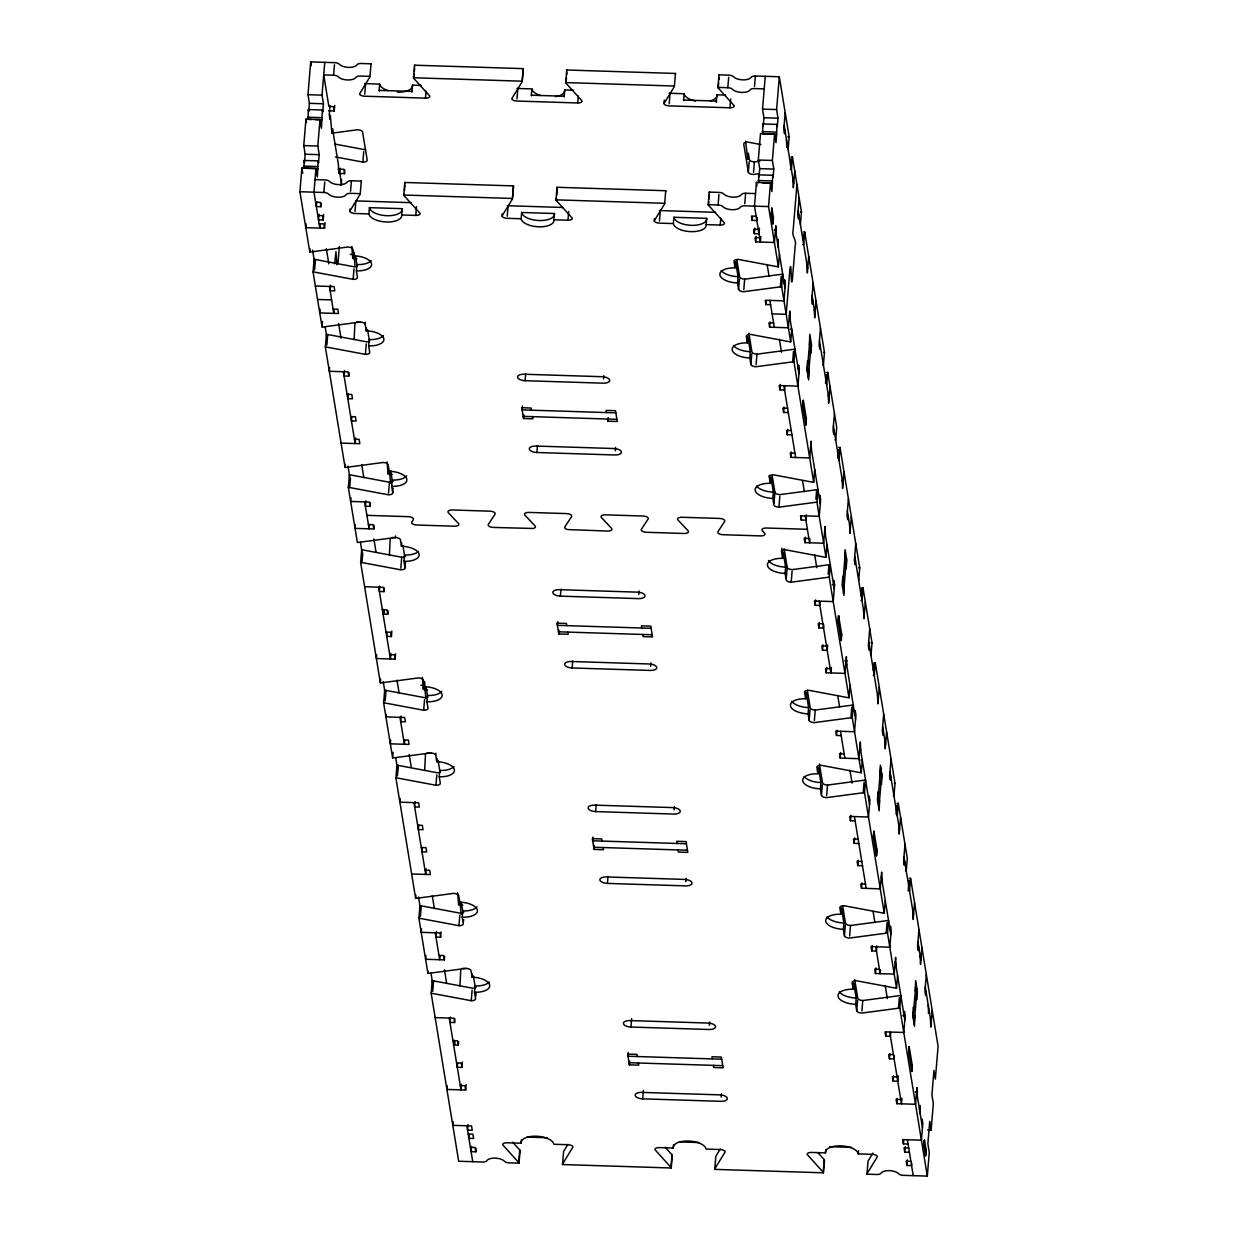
<?xml version="1.0" encoding="UTF-8"?>
<svg xmlns="http://www.w3.org/2000/svg" width="1238" height="1238" viewBox="0 0 1238 1238"><rect width="100%" height="100%" fill="white"/><g stroke="black" fill="none" stroke-linecap="round" stroke-linejoin="round"><path stroke-width="1.5" d="M357.364 266.263A4.72 2.136 4.7 0 1 354.161 266.789L315.458 259.516A4.704 2.136 4.7 0 0 314.096 259.392L313.059 271.958A4.704 2.136 4.7 0 1 314.406 272.081L353.124 279.355A4.72 2.136 4.7 0 0 357.457 277.343L356.389 270.874A16.496 7.459 4.7 0 0 371.555 263.864A16.496 7.459 4.7 0 0 353.929 255.802L352.861 249.333A4.72 2.136 4.7 0 0 347.832 247.027L311.109 251.902A4.704 2.136 4.7 0 1 309.779 251.948L299.921 191.735L301.886 167.997L315.953 168.445L317.361 177.065L318.166 160.894L304.115 160.445L303.991 168.244L318.058 168.693M304.115 160.445L304.471 162.596L305.167 154.224L303.759 145.604L305.941 119.142L320.008 119.591L321.416 128.21L322.391 109.996L308.339 109.548L308.061 119.374L311.574 119.498M308.339 109.548L308.695 111.699L309.392 103.327L307.983 94.707L310.692 61.9L334.647 62.658A4.72 2.136 4.7 0 1 339.289 64.237A9.424 4.256 4.7 0 0 348.605 67.394A9.424 4.256 4.7 0 0 356.962 64.794A4.72 2.136 4.7 0 1 361.156 63.494L371.029 63.819L369.992 76.369A4.704 2.136 4.7 0 1 369.899 76.988L359.531 93.902A4.72 2.136 4.7 0 0 364.576 96.208L425.501 98.142A4.72 2.136 4.7 0 0 429.834 96.131L413.786 78.381A4.704 2.136 4.7 0 1 413.492 77.762L414.529 65.196L523.256 68.632L522.219 81.197A4.72 2.136 4.7 0 1 522.111 81.816L511.758 98.731A4.72 2.136 4.7 0 0 516.803 101.036L577.713 102.971A4.72 2.136 4.7 0 0 582.046 100.959L566.014 83.209A4.704 2.136 4.7 0 1 565.72 82.575L566.756 70.009L675.484 73.46L674.431 86.026A4.72 2.136 4.7 0 1 674.339 86.629L663.986 103.559A4.72 2.136 4.7 0 0 669.015 105.864L729.94 107.783A4.72 2.136 4.7 0 0 734.273 105.787L718.241 88.022A4.72 2.136 4.7 0 1 717.932 87.403L718.984 74.837L728.857 75.147A4.72 2.136 4.7 0 1 732.757 76.137L735.016 77.901A9.424 4.256 4.7 0 0 750.058 78.381L751.76 76.741A4.72 2.136 4.7 0 1 755.366 75.998L779.321 76.756L789.179 136.969L788.126 149.535M306.111 223.877L305.801 227.637L324.542 228.241L325.006 222.654M315.953 168.445L313.988 192.184L319.853 228.086L320.162 224.372M318.166 160.894L318.522 163.045L319.218 154.673L317.81 146.053L320.008 119.591M322.391 109.996L322.747 112.147L323.443 103.775L322.035 95.156L324.758 62.349M309.779 251.948L310.042 248.807M316.742 201.655L316.34 206.545L321.013 206.7L321.307 203.202M318.971 214.251L318.506 219.838L323.195 219.977L323.66 214.391M314.591 269.992L315.458 259.516M330.02 105.694L329.246 115.01L329.958 119.312L330.298 115.134L331.474 128.659L332.186 132.961L332.542 128.767L338.438 164.855L338.81 173.351L339.104 169.637M315.025 179.618L324.913 179.928A4.72 2.136 4.7 0 1 328.813 180.918L331.072 182.682A9.424 4.256 4.7 0 0 346.098 183.162L347.801 181.522A4.72 2.136 4.7 0 1 351.422 180.763L361.295 181.088L360.258 193.654L350.369 193.329A4.72 2.136 4.7 0 0 346.764 194.087L345.062 195.728A9.424 4.256 4.7 0 1 330.02 195.248L327.761 193.484A4.72 2.136 4.7 0 0 323.861 192.494L324.727 182.017M369.992 76.369L360.103 76.06A4.72 2.136 4.7 0 0 355.925 77.36A9.424 4.256 4.7 0 1 347.553 79.959A9.424 4.256 4.7 0 1 338.253 76.802A4.72 2.136 4.7 0 0 333.595 75.224L334.461 64.747M328.658 110.786L334.275 110.971L334.74 105.385M320.069 309.206L319.76 312.92L338.516 313.524L337.804 309.206L333.115 309.067M369.651 341.27A4.72 2.136 4.7 0 1 366.448 341.796L327.745 334.539A4.704 2.136 4.7 0 0 326.383 334.399L325.346 346.965A4.704 2.136 4.7 0 1 326.693 347.104L365.396 354.362A4.72 2.136 4.7 0 0 369.729 352.35L368.676 345.897A16.496 7.459 4.7 0 0 383.842 338.872A16.496 7.459 4.7 0 0 366.2 330.809L365.148 324.356A4.72 2.136 4.7 0 0 360.103 322.05L323.397 326.925A4.704 2.136 4.7 0 1 322.066 326.971L322.53 321.385M330.592 285.158L330.128 290.744L334.802 290.899L334.105 286.582L315.35 285.993M341.657 184.462L339.862 173.475L340.295 168.244M326.878 345L327.745 334.539M334.616 263.771L335.962 251.732L336.906 264.715M341.131 185.282L341.611 179.572M339.862 173.475L344.535 173.63L344.829 170.132M334.136 309.655L333.827 313.369L329.416 286.442M337.959 263.508L339.367 246.579M329.633 367.547L329.323 371.276L348.064 371.864L348.776 376.182L344.087 376.027L344.535 370.642M350.54 191.24L351.422 180.763M755.52 193.577L745.632 193.267A4.72 2.136 4.7 0 0 741.454 194.567A9.424 4.256 4.7 0 1 733.082 197.152A9.424 4.256 4.7 0 1 723.781 193.995A4.72 2.136 4.7 0 0 719.123 192.416L709.25 192.107L708.198 204.672A4.704 2.136 4.7 0 0 708.507 205.291L724.539 223.057A4.72 2.136 4.7 0 1 720.207 225.053L706.14 224.62A16.496 7.459 4.7 0 1 690.974 231.63A16.496 7.459 4.7 0 1 673.348 223.567L659.281 223.134A4.72 2.136 4.7 0 1 654.252 220.828L664.605 203.914A4.704 2.136 4.7 0 0 664.698 203.295L665.75 190.729L557.023 187.278L555.986 199.844A4.72 2.136 4.7 0 0 556.28 200.479L572.312 218.228A4.72 2.136 4.7 0 1 567.979 220.24L553.928 219.791A16.496 7.459 4.7 0 1 538.762 226.817A16.496 7.459 4.7 0 1 521.121 218.755L507.069 218.306A4.72 2.136 4.7 0 1 502.024 216L512.377 199.086A4.704 2.136 4.7 0 0 512.486 198.467L513.522 185.901L404.795 182.466L403.758 195.031A4.72 2.136 4.7 0 0 404.052 195.65L420.1 213.4A4.72 2.136 4.7 0 1 415.767 215.412L401.7 214.963A16.496 7.459 4.7 0 1 386.535 221.989A16.496 7.459 4.7 0 1 368.893 213.926L354.842 213.478A4.72 2.136 4.7 0 1 349.797 211.172L349.983 209.083M355.012 211.388L355.879 200.912L411.093 202.661M364.746 94.119L365.612 83.642L379.679 84.091A16.496 7.459 4.7 0 0 388.128 90.637M353.387 251.19L352.768 258.634L351.809 246.455M353.929 255.802L354.176 252.66M355.027 266.077L354.114 255.167M353.124 279.355L353.991 268.878M335.436 156.932L362.858 162.085L363.724 151.609M356.389 270.874L356.915 264.592L355.538 256.22M348.776 376.182L349.07 372.592M348.188 393.947L347.785 398.651L352.474 398.806L351.778 394.489L347.089 394.349M354.935 323.195L354.13 339.444M393.204 481.381A4.72 2.136 4.7 0 1 389.444 482.232L350.741 474.974A4.72 2.136 4.7 0 0 349.379 474.835L348.342 487.401A4.72 2.136 4.7 0 1 349.689 487.54L388.392 494.798A4.72 2.136 4.7 0 0 392.725 492.786L391.672 486.333A16.496 7.459 4.7 0 0 406.838 479.307A16.496 7.459 4.7 0 0 389.196 471.245L388.144 464.776A4.72 2.136 4.7 0 0 383.099 462.486L346.392 467.345A4.704 2.136 4.7 0 1 345.062 467.407L345.325 464.265M351.731 417.33L351.437 420.92L356.126 421.059L355.414 416.757L350.725 416.602M368.893 213.926L369.419 207.644L402.226 208.68L401.7 214.963M379.339 91.055A16.496 7.459 4.7 0 1 379.153 90.374L379.679 84.091M349.689 487.54L350.478 478.116M355.6 437.958L355.136 443.544L343.375 371.725M365.148 324.356L365.318 322.251M350.942 497.722L350.633 501.436L369.388 502.04L370.085 506.342L365.396 506.203L365.844 500.817M366.2 330.809L366.463 327.668M365.396 354.362L366.278 343.885M368.676 345.897L369.203 339.614L367.547 329.556M355.352 524.649L355.043 528.378L373.799 528.966L374.093 525.376M427.93 697.149A4.72 2.136 4.7 0 1 424.727 697.675L386.024 690.417A4.72 2.136 4.7 0 0 384.662 690.278L383.625 702.844A4.72 2.136 4.7 0 1 384.972 702.983L423.675 710.241A4.72 2.136 4.7 0 0 428.008 708.244L426.955 701.776A16.496 7.459 4.7 0 0 442.121 694.75A16.496 7.459 4.7 0 0 424.479 686.688L423.427 680.235A4.72 2.136 4.7 0 0 418.382 677.929L381.675 682.803A4.72 2.136 4.7 0 1 380.345 682.85L360.629 562.408L361.666 549.842A4.72 2.136 4.7 0 1 363.028 549.981L401.731 557.239A4.72 2.136 4.7 0 0 405.491 556.388M405.476 562.3L405.012 567.809A4.72 2.136 4.7 0 1 400.679 569.805L361.976 562.547L362.765 553.123M370.085 506.342L370.379 502.752M369.419 525.098L369.11 528.812L364.699 501.885M412.006 92.092A16.496 7.459 4.7 0 0 411.96 91.411L412.486 85.128L421.26 85.407M404.052 195.65L404.222 193.561M404.486 190.42L404.919 185.174M413.786 78.381L414.142 74.187M414.374 71.402L414.653 67.904M388.361 470.363L388.051 474.092L387.092 461.898M379.818 586.1L379.37 591.47L384.059 591.625L384.353 588.035M390.604 483.362L389.397 470.61M388.531 493.219L389.444 482.232M376.677 654.809L376.367 658.539L395.108 659.127L395.556 653.741M391.672 486.333L392.198 480.05L390.651 470.626M392.725 492.786L393.127 488.082M415.767 215.412L416.479 206.684M425.501 98.142L426.073 91.163M383.471 609.39L383.068 614.094L387.757 614.249L388.051 610.659M390.218 538.638L389.397 554.903M380.345 682.85L380.654 679.074M387.014 632.773L386.72 636.363L391.409 636.518L391.858 631.132M405.012 567.809L403.959 561.34A16.496 7.459 4.7 0 0 419.125 554.315A16.496 7.459 4.7 0 0 401.483 546.252L400.431 539.799A4.72 2.136 4.7 0 0 395.386 537.493L395.526 535.93M385.142 700.894L386.024 690.417M390.883 653.401L390.419 658.987L378.658 587.168M386.132 714.372L385.916 716.895L404.671 717.483L405.368 721.785L400.679 721.646L401.143 716.059M401.483 546.252L401.746 543.111M400.818 568.242L401.731 557.239M403.959 561.34L404.486 555.057L402.938 545.633M390.635 740.092L390.326 743.821L409.066 744.409L408.37 740.107L403.681 739.953M440.217 772.172A4.72 2.136 4.7 0 1 437.014 772.698L398.296 765.424A4.72 2.136 4.7 0 0 396.949 765.301L395.897 777.866A4.72 2.136 4.7 0 1 397.259 777.99L435.962 785.263A4.72 2.136 4.7 0 0 440.295 783.252L439.242 776.783A16.496 7.459 4.7 0 0 454.408 769.773A16.496 7.459 4.7 0 0 436.766 761.71L435.714 755.242A4.72 2.136 4.7 0 0 430.669 752.936L393.947 757.811A4.72 2.136 4.7 0 1 392.632 757.857L393.096 752.271M397.429 775.901L398.296 765.424M404.702 740.541L404.393 744.27L399.982 717.328M400.199 798.448L399.889 802.178L418.63 802.766L419.342 807.068L414.653 806.928L415.101 801.543M423.953 682.092L423.334 689.535L422.375 677.356M424.479 686.688L424.882 681.983M425.887 698.805L424.68 686.069M423.675 710.241L424.541 699.779M426.955 701.776L427.481 695.493L426.104 687.121M418.738 824.833L418.351 829.553L423.04 829.692L422.328 825.39L417.655 825.235M425.501 754.081L424.68 770.346M463.77 912.282A4.72 2.136 4.7 0 1 460.01 913.133L421.291 905.86A4.72 2.136 4.7 0 0 419.945 905.736L418.893 918.302A4.72 2.136 4.7 0 1 420.255 918.426L458.958 925.684A4.72 2.136 4.7 0 0 463.291 923.687L462.238 917.219A16.496 7.459 4.7 0 0 477.404 910.209A16.496 7.459 4.7 0 0 459.762 902.146L458.71 895.678A4.72 2.136 4.7 0 0 453.665 893.372L416.958 898.246A4.72 2.136 4.7 0 1 415.628 898.293L415.891 895.151M422.297 848.216L422.003 851.806L426.692 851.961L425.98 847.643L421.291 847.504M420.425 916.337L421.291 905.86M426.166 868.844L425.702 874.43L413.941 802.611M421.508 928.608L421.199 932.338L439.939 932.926L440.651 937.243L435.962 937.089L436.426 931.502M435.714 755.242L435.884 753.153M436.766 761.71L437.029 758.569M435.962 785.263L436.828 774.787M439.242 776.783L439.753 770.5L438.113 760.457M425.918 955.55L425.609 959.264L444.349 959.868L444.643 956.37M476.042 987.29A4.72 2.136 4.7 0 1 472.282 988.141L433.579 980.883A4.72 2.136 4.7 0 0 432.232 980.744L431.18 993.309A4.72 2.136 4.7 0 1 432.542 993.449L471.245 1000.706A4.72 2.136 4.7 0 0 475.578 998.695L474.525 992.242A16.496 7.459 4.7 0 0 489.691 985.216A16.496 7.459 4.7 0 0 472.049 977.153L470.997 970.685A4.72 2.136 4.7 0 0 465.952 968.395L429.23 973.254A4.72 2.136 4.7 0 1 427.915 973.316L428.085 971.211M432.712 991.344L433.579 980.883M440.651 937.243L441.084 931.997M439.97 955.984L439.676 959.713L435.265 932.787M502.024 216L502.195 213.911M507.24 216.217L508.106 205.74L563.321 207.489M516.973 98.932L517.84 88.471L531.891 88.919A16.496 7.459 4.7 0 0 540.356 95.465M512.563 196.981L513.43 186.52A4.704 2.136 4.7 0 0 513.522 185.901M522.297 79.712L523.163 69.251A4.72 2.136 4.7 0 0 523.256 68.632M458.927 901.264L458.617 904.978L457.642 892.799M450.369 1016.986L449.936 1022.371L454.609 1022.526L454.919 1018.936M461.17 914.263L459.963 901.512M458.958 925.684L459.824 915.222M447.228 1085.711L446.918 1089.44L465.674 1090.028L466.122 1084.643M462.238 917.219L462.749 910.936L461.387 902.564M521.121 218.755L521.647 212.472L554.438 213.509L553.928 219.791M531.551 95.883A16.496 7.459 4.7 0 1 531.381 95.202L531.891 88.919M463.461 921.598L463.646 919.494M454.021 1040.276L453.634 1044.996L458.323 1045.135L458.617 1041.56M460.784 969.54L459.963 985.788M457.58 1063.674L457.286 1067.264L461.96 1067.404L462.408 1062.018M453.123 1121.566L452.799 1125.342L471.554 1125.93L472.251 1130.248L467.577 1130.093L468.026 1124.506M461.449 1084.302L460.985 1089.873L449.224 1018.069M472.049 977.153L472.312 974.012M471.245 1000.706L472.111 990.23M522.436 406.172L522.126 409.886L615.843 412.858M525.113 380.7A7.072 3.203 4.7 0 1 517.546 377.234A7.072 3.203 4.7 0 1 524.045 374.232L602.148 376.708A7.072 3.203 4.7 0 1 609.715 380.159A7.072 3.203 4.7 0 1 603.216 383.176L525.113 380.7L525.686 373.721M474.525 992.242L475.036 985.959L473.396 975.9M532.557 416.649L532.897 418.8L523.535 418.506L523.829 414.916M475.748 996.605L476.042 993.108M469.264 1134.163L468.923 1138.356L473.612 1138.496L472.901 1134.194L468.212 1134.039M471.539 1146.403L471.105 1151.634L475.779 1151.789L476.073 1148.291M564.219 96.904A16.496 7.459 4.7 0 0 564.172 96.239L564.698 89.956L573.488 90.235M556.28 200.479L556.45 198.374M556.713 195.233L557.146 190.002M566.014 83.209L566.447 77.963M566.71 74.822L566.88 72.733M536.874 452.504A7.072 3.203 4.7 0 1 529.307 449.054A7.072 3.203 4.7 0 1 535.806 446.051L613.909 448.527A7.072 3.203 4.7 0 1 621.476 451.978A7.072 3.203 4.7 0 1 614.976 454.98L536.874 452.504L537.447 445.525M567.979 220.24L568.706 211.512M577.713 102.971L578.301 95.976M557.704 621.615L557.394 625.345L651.126 628.316M560.396 596.143A7.072 3.203 4.7 0 1 552.829 592.692A7.072 3.203 4.7 0 1 559.328 589.675L637.431 592.151A7.072 3.203 4.7 0 1 644.998 595.602A7.072 3.203 4.7 0 1 638.499 598.619L560.396 596.143L560.969 589.164M567.824 632.107L568.18 634.258L558.818 633.964L559.112 630.374M518.892 1160.439L519.759 1149.978L512.749 1142.21M431.18 993.309L458.679 1161.244L482.634 1162.002A4.72 2.136 4.7 0 0 486.813 1160.718A9.424 4.256 4.7 0 1 495.169 1158.118A9.424 4.256 4.7 0 1 504.485 1161.275A4.72 2.136 4.7 0 0 509.143 1162.853L519.016 1163.163L520.068 1150.597A4.704 2.136 4.7 0 0 519.759 1149.978M519.016 1163.163A4.704 2.136 4.7 0 0 518.722 1162.544L502.69 1144.779A4.72 2.136 4.7 0 1 507.023 1142.782L521.074 1143.216L521.337 1140.074M572.142 667.963A7.072 3.203 4.7 0 1 564.59 664.496A7.072 3.203 4.7 0 1 571.089 661.494L649.192 663.97A7.072 3.203 4.7 0 1 656.759 667.421A7.072 3.203 4.7 0 1 650.26 670.439L572.142 667.963L572.73 660.984M603.556 378.983L603.835 375.625M606.465 412.564L606.125 410.412L615.487 410.707L617.251 421.477L607.889 421.183L608.183 417.593M615.317 450.802L615.596 447.444M665.116 1147.193L671.986 1154.791A4.704 2.136 4.7 0 1 672.28 1155.425L671.244 1167.991L562.516 1164.54L563.569 1151.974A4.72 2.136 4.7 0 1 563.661 1151.371L567.979 1144.314M592.987 837.058L592.677 840.788L686.409 843.759M595.664 811.586A7.072 3.203 4.7 0 1 588.112 808.135A7.072 3.203 4.7 0 1 594.611 805.133L672.714 807.594A7.072 3.203 4.7 0 1 680.266 811.06A7.072 3.203 4.7 0 1 673.766 814.062L595.664 811.586L596.252 804.607M603.107 847.55L603.463 849.701L594.085 849.407L594.395 845.817M654.252 220.828L654.422 218.739M663.986 103.559L664.264 100.061M659.452 221.029L660.334 210.568L715.533 212.317M669.185 103.76L670.067 93.299L684.119 93.732A16.496 7.459 4.7 0 0 695.632 101.083M607.425 883.406A7.072 3.203 4.7 0 1 599.873 879.955A7.072 3.203 4.7 0 1 606.372 876.937L684.475 879.413A7.072 3.203 4.7 0 1 692.027 882.864A7.072 3.203 4.7 0 1 685.527 885.882L607.425 883.406L608.013 876.427M638.839 594.426L639.118 591.083M673.348 223.567L673.859 217.284L706.666 218.337L706.14 224.62M683.778 100.696A16.496 7.459 4.7 0 1 683.593 100.015L684.119 93.732M650.6 666.245L650.879 662.887M628.27 1052.517L627.96 1056.231L721.692 1059.202M630.947 1027.045A7.072 3.203 4.7 0 1 623.395 1023.578A7.072 3.203 4.7 0 1 629.894 1020.576L707.997 1023.052A7.072 3.203 4.7 0 1 715.549 1026.503A7.072 3.203 4.7 0 1 709.049 1029.505L630.947 1027.045L631.643 1018.657M638.39 1062.993L638.746 1065.144L629.368 1064.85L629.678 1061.26M716.353 102.429A16.496 7.459 4.7 0 0 716.4 101.067L716.926 94.784L725.716 95.063M708.507 205.291L708.786 201.809M709.018 199.008L709.374 194.83M718.241 88.022L718.674 82.791M718.922 79.65L719.108 77.561M642.708 1098.849A7.072 3.203 4.7 0 1 635.156 1095.398A7.072 3.203 4.7 0 1 641.655 1092.396L719.758 1094.872A7.072 3.203 4.7 0 1 727.31 1098.323A7.072 3.203 4.7 0 1 720.81 1101.325L642.708 1098.849L643.404 1090.477M872.96 1153.089L868.101 1161.012A4.72 2.136 4.7 0 0 868.008 1161.631L866.971 1174.181L876.844 1174.506A4.72 2.136 4.7 0 0 880.466 1173.748L882.168 1172.107A9.424 4.256 4.7 0 1 897.194 1172.587L899.453 1174.351A4.72 2.136 4.7 0 0 903.353 1175.342L927.308 1176.1L899.794 1008.165A4.72 2.136 4.7 0 0 898.479 1008.212L861.756 1013.086A4.72 2.136 4.7 0 1 856.711 1010.781L855.659 1004.312A16.496 7.459 4.7 0 1 838.018 996.25A16.496 7.459 4.7 0 1 853.183 989.239L852.131 982.771A4.72 2.136 4.7 0 1 856.464 980.759L895.167 988.032A4.704 2.136 4.7 0 0 896.529 988.156L887.522 933.143A4.72 2.136 4.7 0 0 886.191 933.189L849.469 938.064A4.72 2.136 4.7 0 1 844.44 935.758L843.372 929.305A16.496 7.459 4.7 0 1 825.746 921.242A16.496 7.459 4.7 0 1 840.912 914.217L839.844 907.748A4.72 2.136 4.7 0 1 844.177 905.752L882.88 913.01A4.704 2.136 4.7 0 0 884.241 913.149L864.526 792.707A4.72 2.136 4.7 0 0 863.196 792.753L826.473 797.628A4.72 2.136 4.7 0 1 821.444 795.338L820.376 788.869A16.496 7.459 4.7 0 1 802.735 780.807A16.496 7.459 4.7 0 1 817.916 773.781L816.848 767.328A4.72 2.136 4.7 0 1 821.181 765.316L859.884 772.574A4.72 2.136 4.7 0 0 861.246 772.713L852.239 717.7A4.72 2.136 4.7 0 0 850.908 717.746L814.186 722.621A4.72 2.136 4.7 0 1 809.157 720.315L808.089 713.846A16.496 7.459 4.7 0 1 790.463 705.799A16.496 7.459 4.7 0 1 805.629 698.774L804.561 692.305A4.72 2.136 4.7 0 1 808.894 690.309L847.597 697.567A4.704 2.136 4.7 0 0 848.959 697.69L829.243 577.264A4.704 2.136 4.7 0 0 827.913 577.31L791.19 582.185A4.72 2.136 4.7 0 1 786.161 579.879L785.093 573.426A16.496 7.459 4.7 0 1 767.467 565.364A16.496 7.459 4.7 0 1 782.633 558.338L781.565 551.869A4.72 2.136 4.7 0 1 785.898 549.873L824.601 557.131A4.72 2.136 4.7 0 0 825.963 557.27L816.956 502.257A4.72 2.136 4.7 0 0 815.625 502.303L778.919 507.178A4.72 2.136 4.7 0 1 773.874 504.872L772.822 498.403A16.496 7.459 4.7 0 1 755.18 490.341A16.496 7.459 4.7 0 1 770.346 483.331L769.293 476.862A4.72 2.136 4.7 0 1 773.626 474.85L812.329 482.124A4.72 2.136 4.7 0 0 813.675 482.247L793.96 361.821A4.72 2.136 4.7 0 0 792.63 361.867L755.907 366.742A4.72 2.136 4.7 0 1 750.878 364.436L749.81 357.968A16.496 7.459 4.7 0 1 732.184 349.905A16.496 7.459 4.7 0 1 747.35 342.895L746.282 336.427A4.72 2.136 4.7 0 1 750.615 334.415L789.333 341.688A4.72 2.136 4.7 0 0 790.68 341.812L781.673 286.798A4.704 2.136 4.7 0 0 780.342 286.845L743.636 291.719A4.72 2.136 4.7 0 1 738.591 289.429L737.539 282.96A16.496 7.459 4.7 0 1 719.897 274.898A16.496 7.459 4.7 0 1 735.062 267.872L734.01 261.419A4.72 2.136 4.7 0 1 738.343 259.407L777.046 266.665A4.72 2.136 4.7 0 0 778.393 266.804L768.535 206.591L744.595 205.833A4.72 2.136 4.7 0 0 740.417 207.117A9.424 4.256 4.7 0 1 732.045 209.717A9.424 4.256 4.7 0 1 722.744 206.56A4.72 2.136 4.7 0 0 718.086 204.982L718.953 194.521M764.217 88.873L754.329 88.563A4.72 2.136 4.7 0 0 750.708 89.306L749.021 90.947A9.424 4.256 4.7 0 1 733.979 90.467L731.72 88.703A4.72 2.136 4.7 0 0 727.82 87.712L728.687 77.251M720.207 225.053L720.779 218.074M729.94 107.783L730.668 99.055M674.122 809.884L674.401 806.526M735.062 267.872L735.589 261.589L738.049 276.678L737.539 282.96M745.586 141.178L747.783 159.408L748.309 153.125L749.361 159.578A4.72 2.136 4.7 0 0 754.406 161.884L759.915 161.157M685.883 881.688L686.162 878.346M744.765 203.728L745.632 193.267M754.499 86.459L755.366 75.998M738.591 289.429L739.457 278.952M758.879 173.722L753.369 174.45A4.72 2.136 4.7 0 1 748.325 172.144L749.191 161.683M671.12 1165.268L671.986 1154.791M743.806 289.63L744.672 279.154A4.72 2.136 4.7 0 1 739.628 276.863L736.889 260.057M753.54 172.361L754.406 161.884M671.244 1167.991A4.704 2.136 4.7 0 0 670.95 1167.357L654.902 1149.607A4.72 2.136 4.7 0 1 659.235 1147.595L673.302 1148.044L673.565 1144.902M757.099 217.362L756.836 220.503L752.147 220.349L752.441 216.867M758.554 182.651L758.677 174.852L772.729 175.301L771.924 191.472L770.5 182.853L756.449 182.404L754.484 206.142L760.364 242.044L760.828 236.458M758.677 174.852L759.018 177.003L759.714 168.631L758.306 160.012L760.503 133.549L774.57 133.998L775.978 142.602L776.675 134.23L776.953 124.404L762.902 123.955L762.608 133.781L776.675 134.23M763.382 124.434L763.939 117.734L762.531 109.114L765.254 76.307M759.467 228.21L759.002 233.796L754.313 233.642L754.778 228.055M776.164 234.245L775.808 225.749L774.415 242.493L755.675 241.905L756.139 236.319M747.35 342.895L747.876 336.612L750.336 351.685L749.81 357.968M750.878 364.436L751.745 353.96M768.535 206.591L770.5 182.853M772.729 175.301L773.085 177.452L773.781 169.064L772.373 160.46L774.57 133.998M776.953 124.404L777.309 126.555L778.006 118.183L776.597 109.563L779.321 76.756M756.093 364.637L756.96 354.176A4.72 2.136 4.7 0 1 751.915 351.871L748.866 333.192M771.413 214.669L771.939 208.386M770.624 304.703L765.935 304.563L766.229 301.066M772.883 223.645L773.41 217.362L771.785 207.829L771.336 214.081L772.992 224.016L773.41 217.362M709.405 1025.327L709.684 1021.969M785.202 112.658L783.809 129.417L784.505 133.719L784.861 129.526M790.138 319.528L789.767 311.017L788.389 327.776L769.634 327.188L770.067 321.942M777.696 243.577L778.037 239.383L778.408 247.879M786.393 138.873L786.749 147.368L787.089 143.175M778.393 266.804L779.445 254.239M780.342 286.845L781.209 276.384M790.432 165.397L790.958 159.114M781.673 286.798L782.71 274.232A4.704 2.136 4.7 0 0 781.395 274.294L744.672 279.154M791.128 157.009A4.704 2.136 4.7 0 1 792.444 156.963L791.407 169.529A4.704 2.136 4.7 0 0 790.401 169.544M784.304 283.966L784.66 279.788L785.356 284.09L783.979 300.849L765.223 300.246L765.935 304.563M793.001 179.262L793.357 187.758L794.75 171.014M769.293 476.862L769.417 475.284M770.346 483.331L770.872 477.048L773.332 492.12L772.822 498.403M817.792 1152.516L824.214 1159.619A4.72 2.136 4.7 0 1 824.508 1160.238L823.471 1172.804L714.744 1169.368L715.781 1156.803A4.704 2.136 4.7 0 1 715.889 1156.184L720.207 1149.143M721.166 1097.147L721.445 1093.788M784.877 386.395L784.583 389.985L779.894 389.846L780.342 384.461M796.947 184.477L793.171 230.113C791.252 236.102 797.071 239.955 795.183 245.929L792.366 279.788C790.695 290.357 791.639 258.216 789.968 268.661L786.176 314.313L772.125 313.864M799.16 197.941L797.767 214.7L798.479 219.002L798.82 214.808M773.998 503.293L774.911 492.306L772.156 475.5M788.297 412.61L783.608 412.471L784.056 407.085M790.68 341.812L791.732 329.246A4.72 2.136 4.7 0 1 790.37 329.122M800.413 224.542L801.466 211.977L792.444 156.963M778.919 507.178L779.816 496.175M792.63 361.867L793.496 351.391M802.797 239.352L803.23 234.121M791.933 434.878L787.244 434.724L787.693 429.338M793.96 361.821L794.997 349.255A4.72 2.136 4.7 0 0 793.682 349.302L756.96 354.176M803.416 232.032A4.704 2.136 4.7 0 1 804.731 231.986L803.694 244.551A4.704 2.136 4.7 0 0 802.688 244.567M781.565 551.869L781.874 548.217M782.633 558.338L783.143 552.055L785.619 567.143L785.093 573.426M811.447 449.688L811.091 441.192L809.698 457.936L790.958 457.348L791.407 451.963M798.278 369.249L798.618 365.071L799.33 369.373L797.937 386.132L779.197 385.529L779.894 389.846M806.959 264.545L807.331 273.041L808.708 256.297M786.285 578.316L787.198 567.314L784.149 548.651M802.874 406.776L803.276 400.122L802.828 406.435L806 425.098L806.371 418.8L803.385 400.493M813.118 283.223L811.741 299.967L812.438 304.285L812.793 300.091M807.222 371.338L810.132 336.427M791.19 582.185L792.103 571.198M808.29 377.807L811.184 342.895M814.31 309.438L814.681 317.934L816.059 301.174M805.814 424.727L806.325 418.444M806.34 514.776L805.907 520.161L801.218 520.006L801.512 516.416M820.469 328.101L819.092 344.86L819.788 349.162L820.144 344.984M825.406 534.971L825.05 526.475L823.657 543.219L804.917 542.631L805.365 537.246M813.675 482.247L814.728 469.682M804.731 231.986L824.462 352.412L823.409 364.978A4.72 2.136 4.7 0 1 822.728 364.931M809.915 539.056L809.606 542.786L805.195 515.844M815.888 499.162L816.678 489.737A4.72 2.136 4.7 0 1 817.993 489.691L816.956 502.257M825.514 383.285L826.226 374.557M826.69 384.987L827.727 372.421A4.704 2.136 4.7 0 0 826.411 372.468M819.587 499.425L819.943 495.231L820.639 499.533L819.246 516.292L800.506 515.704L801.218 520.006M828.284 394.705L828.64 403.217L830.033 386.457M805.629 698.774L806.139 692.491L808.615 707.563L808.089 713.846M820.16 601.854L819.865 605.444L815.177 605.289L815.625 599.904M809.157 720.315L810.023 709.838M834.443 413.384L833.05 430.143L833.762 434.445L834.103 430.267M823.827 624.911L823.564 628.053L818.891 627.914L819.324 622.528M825.963 557.27L826.999 544.705M814.372 720.531L815.238 710.055A4.72 2.136 4.7 0 1 810.194 707.749L807.331 690.247M828.176 574.169L828.949 564.745A4.704 2.136 4.7 0 1 830.28 564.698L829.243 577.264M837.786 458.292L838.513 449.564M827.665 644.936L827.216 650.321L822.527 650.167L822.976 644.781M838.977 459.994L840.014 447.429A4.704 2.136 4.7 0 0 838.683 447.475M817.916 773.781L818.426 767.498L820.902 782.586L820.376 788.869M846.73 665.131L846.374 656.635L844.981 673.395L826.241 672.791L826.675 667.406M833.561 584.707L833.901 580.514L834.613 584.816L833.22 601.575L814.48 600.987L815.177 605.289M842.242 479.988L842.598 488.484L843.991 471.74M831.379 667.359L830.915 672.946L819.154 601.126M821.444 795.338L822.311 784.861M838.157 622.219L838.559 615.565L838.111 621.878L841.283 640.541L841.654 634.243L838.668 615.936M848.401 498.666L847.009 515.426L847.721 519.728L848.061 515.55M842.505 586.781L845.415 551.885M826.644 795.539L827.526 785.062A4.72 2.136 4.7 0 1 822.481 782.772L819.417 764.094M843.573 593.25L846.467 558.338M849.593 524.881L849.949 533.377L851.342 516.617M841.097 640.17L841.608 633.887M841.175 735.604L836.501 735.449L836.934 730.219M855.752 543.559L854.359 560.303L855.071 564.621L855.412 560.427M860.689 750.414L860.333 741.918L858.94 758.677L840.2 758.074L840.664 752.487M848.959 697.69L849.995 685.14M858.692 580.421L859.729 567.855L840.014 447.429M850.908 717.746L851.775 707.269M861.06 595.447L861.679 587.911A4.72 2.136 4.7 0 1 863.01 587.864L872.016 642.878L870.979 655.444M852.239 717.7L853.276 705.134A4.72 2.136 4.7 0 0 851.945 705.18L815.238 710.055M863.01 587.864L861.973 600.43A4.72 2.136 4.7 0 0 860.967 600.445M854.87 714.868L855.226 710.674L855.922 714.991L854.53 731.735L835.789 731.147L836.501 735.449M863.567 610.164L863.923 618.66L865.316 601.9M840.912 914.217L841.422 907.934L843.898 923.022L843.372 929.305M855.149 820.887L850.46 820.732L850.908 815.347M823.347 1170.096L824.214 1159.619M823.471 1172.804A4.72 2.136 4.7 0 0 823.162 1172.185L807.13 1154.435A4.72 2.136 4.7 0 1 811.463 1152.423L825.514 1152.872L825.777 1149.731M869.726 628.842L868.333 645.586L869.03 649.904L869.385 645.71M844.44 935.758L845.306 925.297M858.847 843.511L854.158 843.357L854.607 837.971M861.246 772.713L862.282 760.147A4.72 2.136 4.7 0 1 860.936 760.008M849.639 935.974L850.521 925.498A4.72 2.136 4.7 0 1 845.477 923.192L842.614 905.69M863.196 792.753L864.062 782.292M873.347 670.47L873.966 662.918A4.72 2.136 4.7 0 1 875.297 662.872L895.012 783.314L893.975 795.879A4.72 2.136 4.7 0 1 893.294 795.833M862.499 865.764L857.81 865.625L858.259 860.24M864.526 792.707L865.563 780.141A4.72 2.136 4.7 0 0 864.232 780.188L827.526 785.062M875.297 662.872L874.26 675.437A4.72 2.136 4.7 0 0 873.254 675.453M853.183 989.239L853.709 982.957L856.185 998.029L855.659 1004.312M882.013 880.574L881.657 872.078L880.264 888.838L861.509 888.25L861.958 882.864M868.844 800.15L869.184 795.957L869.896 800.274L868.503 817.018L849.748 816.43L850.46 820.732M877.525 695.447L877.881 703.942L879.274 687.183M856.711 1010.781L857.594 1000.304M873.424 837.677L873.842 831.008L873.394 837.321L876.566 856L876.937 849.686L873.951 831.394M883.684 714.109L882.292 730.869L883.004 735.171L883.344 730.993M877.788 802.224L880.682 767.328M861.927 1010.982L862.793 1000.521A4.72 2.136 4.7 0 1 857.764 998.215L854.7 979.537M878.856 808.693L881.75 773.796M884.876 740.324L885.232 748.82L886.625 732.076M876.365 855.628L876.891 849.345M876.891 945.817L876.458 951.047L871.769 950.908L872.217 945.662M866.971 1174.181A4.72 2.136 4.7 0 1 867.064 1173.578L877.417 1156.663A4.72 2.136 4.7 0 0 872.388 1154.358L858.321 1153.909L858.584 1150.767M891.035 759.002L889.642 775.746L890.354 780.064L890.695 775.87M895.972 965.857L895.616 957.361L894.223 974.12L875.483 973.517L875.947 967.946M884.241 913.149L885.278 900.583M880.481 969.942L880.172 973.672L875.761 946.745M886.191 933.189L887.058 922.728M896.064 814.171L896.792 805.458M887.522 933.143L888.559 920.577A4.72 2.136 4.7 0 0 887.228 920.623L850.521 925.498M897.256 815.873L898.293 803.307A4.704 2.136 4.7 0 0 896.962 803.354M890.153 930.311L890.493 926.132L891.205 930.434L889.812 947.194L871.072 946.59L871.769 950.908M898.85 825.607L899.206 834.103L900.599 817.359M890.726 1032.74L890.432 1036.33L885.743 1036.191L886.037 1032.6M905.009 844.285L903.616 861.029L904.313 865.347L904.669 861.153M894.393 1055.813L894.13 1058.954L889.441 1058.8L889.89 1053.414M896.529 988.156L897.565 975.59M898.479 1008.212L899.345 997.735M908.212 890.942L909.079 880.466M898.231 1075.837L897.782 1081.223L893.093 1081.068L893.542 1075.683M899.794 1008.165L900.846 995.6A4.72 2.136 4.7 0 0 899.515 995.646L862.793 1000.521M909.528 890.896L910.58 878.33A4.704 2.136 4.7 0 0 909.249 878.376M917.296 1096.032L916.925 1087.537L915.547 1104.281L896.792 1103.692L897.24 1098.307M904.111 1015.593L904.467 1011.4L905.164 1015.717L903.786 1032.461L885.031 1031.873L885.743 1036.191M912.808 910.889L913.164 919.385L914.557 902.626M901.945 1098.261L901.481 1103.832L889.72 1032.028M908.707 1053.12L909.048 1046.466L908.661 1052.764L911.833 1071.443L912.22 1065.129L909.234 1046.837M918.967 929.568L917.575 946.312L918.287 950.629L918.627 946.436M913.071 1017.682L915.965 982.771M908.073 1144.051L903.384 1143.912L903.678 1140.415M914.124 1024.136L917.033 989.239M920.159 955.767L920.515 964.263L921.908 947.519M909.419 1152.315L904.73 1152.16L905.195 1146.589M911.648 1071.071L912.174 1064.788M911.772 1163.503L911.601 1165.608L906.912 1165.453L907.377 1159.867M926.318 974.445L924.925 991.205L925.637 995.507L925.978 991.329M919.525 1109.666L919.865 1105.488L920.236 1113.983M928.221 1004.962L928.577 1013.458L928.918 1009.28M921.753 1123.315L922.109 1119.137L922.805 1123.439L921.428 1140.198L902.672 1139.594L903.384 1143.912M930.45 1018.611L930.806 1027.107L932.199 1010.363M923.997 1146.481L924.399 1139.827L923.919 1145.661L925.622 1156.013L926.07 1149.746L924.523 1140.198M925.467 1155.456L925.993 1149.174M927.308 1176.1L929.274 1152.361L927.866 1143.742L929.723 1121.349L931.131 1129.969L927.618 1129.861M931.131 1129.969L933.328 1103.507L931.92 1094.887L933.947 1070.452L935.355 1079.072L938.079 1046.265L910.58 878.33M349.797 211.172L360.165 194.258A4.72 2.136 4.7 0 0 360.258 193.654M331.861 133.178L357.565 129.758A4.72 2.136 4.7 0 1 362.595 132.064L367.191 160.073A4.72 2.136 4.7 0 1 362.858 162.085M395.386 537.493L358.68 542.368A4.72 2.136 4.7 0 1 357.349 542.414L348.342 487.401M816.678 489.737L779.955 494.612A4.72 2.136 4.7 0 1 774.911 492.306M828.949 564.745L792.243 569.619A4.72 2.136 4.7 0 1 787.198 567.314M333.595 75.224L323.722 74.914L328.89 106.514L333.579 106.654L334.275 110.971M413.492 77.762L522.219 81.197M565.72 82.575L674.431 86.026M717.932 87.403L727.82 87.712M379.153 90.374L411.96 91.411M531.381 95.202L564.172 96.239M683.593 100.015L716.4 101.067M307.983 94.707L322.035 95.156M762.531 109.114L776.597 109.563M309.392 103.327L323.443 103.775M763.939 117.734L778.006 118.183M307.705 117.223L321.756 117.672M762.252 131.63L776.319 132.079M315.086 119.606L322.112 119.823M303.759 145.604L317.81 146.053M758.306 160.012L772.373 160.46M305.167 154.224L319.218 154.673M759.714 168.631L773.781 169.064M303.65 166.093L317.702 166.542M758.198 180.5L772.264 180.934M338.206 169.142L343.839 169.312L344.535 173.63M762.066 182.76L772.62 183.1M299.921 191.735L323.861 192.494M403.758 195.031L512.486 198.467M555.986 199.844L664.698 203.295M708.198 204.672L718.086 204.982M315.628 202.243L320.317 202.382L321.013 206.7M756.124 216.201L751.435 216.046L752.147 220.349M317.81 215.52L322.484 215.675L323.195 219.977M758.306 229.479L753.617 229.339L754.313 233.642M774.168 229.974L776.52 230.051M319.156 223.784L323.845 223.923L324.542 228.241M759.652 237.742L754.963 237.588L755.675 241.905M350.308 254.363L354.053 254.486M353.82 258.757L356.946 258.85M317.562 299.457L331.614 299.906M773.626 323.025L768.937 322.87L769.634 327.188M356.513 322.05L360.258 322.174M787.585 408.308L782.896 408.153L783.608 412.471M523.179 416.355L616.895 419.326M791.237 430.561L786.548 430.422L787.244 434.724M354.439 439.227L359.128 439.382L359.825 443.684L341.084 443.096M794.935 453.185L790.246 453.046L790.958 457.348M389.103 474.2L392.229 474.309M366.897 515.348L408.401 516.664A4.72 2.136 4.7 0 1 413.275 519.712L411.712 522.096A4.72 2.136 4.7 0 0 416.649 525.005L454.532 526.212A4.72 2.136 4.7 0 0 458.571 523.581L448.233 512.609A4.72 2.136 4.7 0 1 452.257 509.979L490.14 511.186A4.704 2.136 4.7 0 1 495.092 514.095L488.252 524.51A4.72 2.136 4.7 0 0 493.188 527.434L533.145 528.471A4.72 2.136 4.7 0 0 535.11 525.995L524.773 515.039A4.704 2.136 4.7 0 1 528.796 512.408L566.679 513.6A4.72 2.136 4.7 0 1 571.631 516.525L564.791 526.939A4.72 2.136 4.7 0 0 567.592 529.554L607.61 531.056A4.72 2.136 4.7 0 0 611.649 528.425L601.312 517.469A4.72 2.136 4.7 0 1 605.336 514.838L643.234 516.029A4.72 2.136 4.7 0 1 648.17 518.954L641.33 529.369A4.72 2.136 4.7 0 0 646.267 532.278L684.15 533.485A4.72 2.136 4.7 0 0 688.189 530.854L677.851 519.883A4.72 2.136 4.7 0 1 681.875 517.252L719.773 518.459A4.704 2.136 4.7 0 1 724.71 521.368L717.87 531.798A4.72 2.136 4.7 0 0 722.806 534.708L760.705 535.915A4.704 2.136 4.7 0 0 764.728 533.284L762.36 530.777A4.72 2.136 4.7 0 1 766.291 528.007L807.393 529.307M368.398 524.51L373.087 524.664L373.799 528.966M808.894 538.468L804.22 538.313L804.917 542.631M391.781 537.509L395.541 537.617M832.261 584.754L834.613 584.816M364.606 586.719L383.347 587.323L384.059 591.625M382.372 609.792L387.045 609.932L387.757 614.249M822.868 623.751L818.179 623.596L818.891 627.914M558.462 631.798L652.178 634.769M386.008 632.061L390.697 632.2L391.409 636.518M826.504 646.019L821.831 645.865L822.527 650.167M844.734 660.875L847.071 660.953M389.722 654.67L394.396 654.825L395.108 659.127M830.218 668.628L825.529 668.489L826.241 672.791M420.858 685.248L424.619 685.372M424.386 689.659L427.512 689.752M844.177 753.911L839.488 753.772L840.2 758.074M427.064 752.952L430.824 753.075M858.151 839.194L853.462 839.055L854.158 843.357M593.745 847.256L687.461 850.227M861.787 861.462L857.098 861.308L857.81 865.625M424.99 870.128L429.679 870.268L430.391 874.585L411.65 873.982M865.501 884.087L860.812 883.932L861.509 888.25M459.669 905.102L462.78 905.195M438.964 955.411L443.653 955.55L444.349 959.868M879.46 969.369L874.771 969.215L875.483 973.517M462.347 968.395L466.092 968.518M902.827 1015.64L905.164 1015.717M435.172 1017.621L453.913 1018.209L454.609 1022.526M452.922 1040.678L457.611 1040.833L458.323 1045.135M893.434 1054.652L888.745 1054.497L889.441 1058.8M629.028 1062.699L722.744 1065.67M456.574 1062.947L461.263 1063.102L461.96 1067.404M897.07 1076.905L892.381 1076.766L893.093 1081.068M915.3 1091.761L917.637 1091.839M460.273 1085.571L464.962 1085.726L465.674 1090.028M900.784 1099.53L896.095 1099.375L896.792 1103.692M908.707 1148.013L904.034 1147.858L904.73 1152.16M527.063 1137.118L547.119 1137.753M679.291 1141.931L699.331 1142.566M829.692 1146.697L851.558 1147.394M470.394 1147.332L475.083 1147.487L475.779 1151.789M910.889 1161.29L906.201 1161.136L906.912 1165.453M760.968 144.552L748.077 142.138A4.72 2.136 4.7 0 0 743.744 144.15L748.325 172.144M334.864 144.072L363.895 149.519A4.72 2.136 4.7 0 0 365.597 149.411M827.727 372.421L836.733 427.435L835.696 440.001A4.72 2.136 4.7 0 1 835.016 439.954M898.293 803.307L907.299 858.321L906.262 870.887A4.72 2.136 4.7 0 1 905.582 870.84M784.149 125.224L793.713 183.58M798.123 210.506L807.671 268.863M812.082 295.789L815.022 313.74M819.432 340.667L828.98 399.023M833.391 425.949L842.954 484.306M847.365 511.232L850.305 529.183M854.715 556.125L864.263 614.466M868.674 641.392L878.237 699.749M882.648 726.675L885.588 744.642M889.998 771.568L899.546 829.909M903.957 856.851L913.52 915.192M917.931 942.133L920.871 960.084M925.281 987.011L931.162 1022.928M809.435 344.783L809.776 334.245L811.54 345.015L810.844 353.403L810.488 351.236M844.718 560.226L845.059 549.703L846.823 560.474L846.127 568.846L845.771 566.695M880.001 775.669L880.342 765.146L882.106 775.917L881.41 784.288L881.054 782.137M915.269 991.127L915.625 980.589L917.389 991.359L916.693 999.731L916.337 997.58M807.934 362.935L807.578 360.769L806.882 369.156L808.646 379.927L808.987 369.388M843.202 578.378L842.861 576.227L842.165 584.599L843.929 595.37L844.27 584.847M878.485 793.821L878.129 791.67L877.448 800.042L879.197 810.813L879.553 800.29M913.768 1009.264L913.412 1007.113L912.716 1015.485L914.48 1026.271L914.82 1015.733M762.902 123.955L763.242 126.106M775.468 229.928L785.016 288.284M789.426 315.21L798.974 373.567M810.735 445.371L820.299 503.727M824.709 530.653L834.257 589.009M846.018 660.829L855.582 719.17M859.992 746.112L869.54 804.452M881.301 876.272L890.865 934.628M895.275 961.555L904.823 1019.911M916.584 1091.715L922.465 1127.632M756.449 182.404L757.006 185.855M767.142 264.53L769.015 275.935M779.398 339.336L781.503 352.226M802.518 480.561L804.329 491.61M814.666 554.779L816.786 567.669M837.801 696.004L839.612 707.053M849.949 770.237L852.069 783.128M873.084 911.447L874.895 922.496M885.232 985.68L887.352 998.571M769.912 300.401L774.323 327.327M783.886 385.683L795.647 457.503M840.478 731.287L844.889 758.229M854.437 816.569L866.198 888.389M907.361 1139.749L913.242 1175.651M607.533 419.032L607.889 421.183M641.748 628.006L641.392 625.855L650.77 626.149L652.534 636.92L643.156 636.626L642.816 634.475M677.031 843.465L676.675 841.298L686.053 841.608L687.817 852.378L678.439 852.084L678.084 849.918M712.314 1058.908L711.958 1056.757L721.336 1057.051L723.1 1067.821L713.722 1067.527L713.367 1065.376M531.489 410.196L531.133 408.029L521.771 407.735L523.535 418.506M566.772 625.639L566.416 623.488L557.054 623.178L558.818 633.964M602.055 841.082L601.699 838.931L592.321 838.637L594.085 849.407M637.338 1056.525L636.982 1054.374L627.604 1054.08L629.368 1064.85M310.692 61.9L311.311 65.676M305.941 119.142L306.513 122.593M326.337 248.668L328.813 263.864M338.593 323.536L341.007 338.268M361.713 464.745L363.833 477.651M373.876 538.979L375.981 551.869M396.996 680.204L399.116 693.094M409.159 754.422L411.264 767.328M432.279 895.647L434.383 908.537M444.427 969.88L446.547 982.771M383.888 609.607L384.476 613.197M454.454 1040.508L455.042 1044.098M466.865 1125.791L472.746 1161.693M301.886 167.997L302.737 173.181M312.58 250.122L314.762 263.415M325.13 326.77L327.002 338.144M347.955 466.153L349.766 477.203M360.413 542.213L362.223 553.278M383.238 681.596L385.358 694.487M395.696 757.671L397.553 769.03M418.521 897.039L420.332 908.088M430.979 973.114L432.789 984.164M313.059 271.958L322.066 326.971M325.346 346.965L345.062 467.407M383.625 702.844L392.632 757.857M395.897 777.866L415.628 898.293M418.893 918.302L427.915 973.316M859.729 567.855A4.704 2.136 4.7 0 1 858.708 567.778M801.466 211.977A4.704 2.136 4.7 0 1 800.444 211.899M789.179 136.969A4.704 2.136 4.7 0 1 787.817 136.83M670.067 93.299A4.72 2.136 4.7 0 1 669.201 93.237M675.484 73.46A4.72 2.136 4.7 0 1 675.375 74.063M567.05 70.643A4.704 2.136 4.7 0 1 566.756 70.009M517.84 88.471A4.72 2.136 4.7 0 1 516.973 88.409M414.838 65.815A4.704 2.136 4.7 0 1 414.529 65.196M365.612 83.642A4.72 2.136 4.7 0 1 364.761 83.58M371.029 63.819A4.704 2.136 4.7 0 1 370.936 64.422M719.278 75.456A4.72 2.136 4.7 0 1 718.984 74.837M716.926 94.784A16.496 7.459 4.7 0 1 710.535 100.851M564.698 89.956A16.496 7.459 4.7 0 1 555.491 96.641M412.486 85.128A16.496 7.459 4.7 0 1 397.305 92.154M824.462 352.412A4.72 2.136 4.7 0 1 823.781 352.366M872.016 642.878A4.72 2.136 4.7 0 1 870.995 642.785M895.012 783.314A4.72 2.136 4.7 0 1 894.331 783.267M360.629 562.408A4.72 2.136 4.7 0 1 361.976 562.547M785.619 567.143A16.496 7.459 4.7 0 1 768.489 560.458M418.382 551.436A16.496 7.459 4.7 0 1 404.486 555.057M454.036 766.477A16.496 7.459 4.7 0 1 439.753 770.5M441.749 691.454A16.496 7.459 4.7 0 1 427.481 695.493M808.615 707.563A16.496 7.459 4.7 0 1 791.778 701.373M820.902 782.586A16.496 7.459 4.7 0 1 804.066 776.396M489.32 981.92A16.496 7.459 4.7 0 1 475.036 985.959M477.032 906.897A16.496 7.459 4.7 0 1 462.749 910.936M843.898 923.022A16.496 7.459 4.7 0 1 827.061 916.832M856.185 998.029A16.496 7.459 4.7 0 1 839.349 991.839M714.744 1169.368A4.704 2.136 4.7 0 1 714.837 1168.749L725.205 1151.835A4.72 2.136 4.7 0 0 720.16 1149.529L706.109 1149.081A16.496 7.459 4.7 0 0 688.467 1141.018A16.496 7.459 4.7 0 0 673.302 1148.044M562.516 1164.54A4.72 2.136 4.7 0 1 562.625 1163.937L572.977 1147.007A4.72 2.136 4.7 0 0 567.933 1144.701L553.881 1144.268A16.496 7.459 4.7 0 0 536.24 1136.205A16.496 7.459 4.7 0 0 521.074 1143.216M825.514 1152.872A16.496 7.459 4.7 0 1 840.695 1145.846A16.496 7.459 4.7 0 1 858.321 1153.909M773.332 492.12A16.496 7.459 4.7 0 1 756.666 486.163M406.668 475.763A16.496 7.459 4.7 0 1 392.198 480.05M557.317 187.913A4.72 2.136 4.7 0 1 557.023 187.278M665.75 190.729A4.704 2.136 4.7 0 1 665.642 191.348M660.334 210.568A4.72 2.136 4.7 0 1 659.467 210.506M709.544 192.726A4.704 2.136 4.7 0 1 709.25 192.107M361.295 181.088A4.72 2.136 4.7 0 1 361.202 181.692M405.105 183.085A4.72 2.136 4.7 0 1 404.795 182.466M508.106 205.74A4.72 2.136 4.7 0 1 507.24 205.678M706.666 218.337A16.496 7.459 4.7 0 1 691.5 225.347A16.496 7.459 4.7 0 1 673.859 217.284M554.438 213.509A16.496 7.459 4.7 0 1 539.273 220.534A16.496 7.459 4.7 0 1 521.647 212.472M402.226 208.68A16.496 7.459 4.7 0 1 387.061 215.706A16.496 7.459 4.7 0 1 369.419 207.644M383.486 335.575A16.496 7.459 4.7 0 1 369.203 339.614M371.199 260.568A16.496 7.459 4.7 0 1 356.915 264.592M738.049 276.678A16.496 7.459 4.7 0 1 721.228 270.488M750.336 351.685A16.496 7.459 4.7 0 1 733.5 345.495"/></g></svg>
